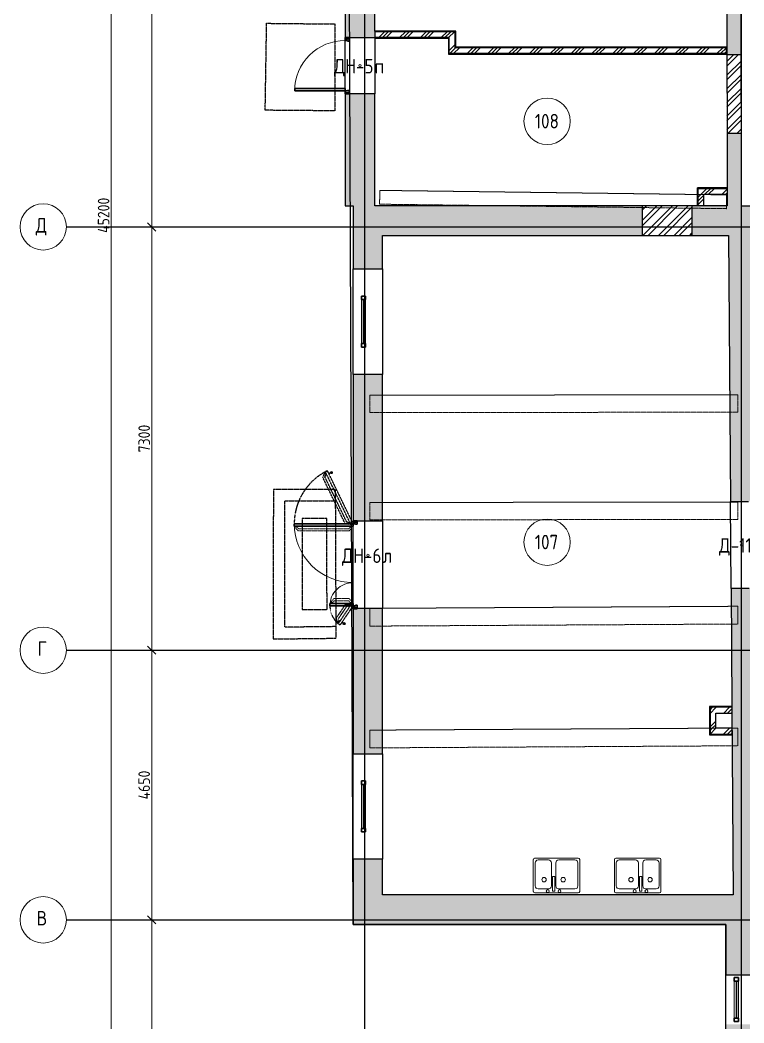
# Model space of a CAD drawing. Header units: millimetres. Extents: x -33838 to 476301, y -41806 to 120107.
# Drawn here: x -11886 to 602, y 6829 to 24124 of the extents above; entities that cross this region are included whole.
import ezdxf

# ---------------------------------------------------------------- set-up
doc = ezdxf.new("R2010")
doc.units = ezdxf.units.MM
for name, pattern in [('ADSK_Линия сетки', [25, 20, -2.5, 0, -2.5]), ('ADSK_Сверху', [4.5, 3, -1.5]), ('ADSK_Снесено', [4.5, 3, -1.5]), ('ADSK_Штриховая_ш2 п1', [3, 2, -1])]:
    doc.linetypes.add(name, pattern=pattern)
for name, color, linetype, lineweight, true_color in [('_ Окна', 5, 'Continuous', 30, 0x0000ff), ('Линии', 7, 'Continuous', 9, 0x00a600), ('Стены внутренние', 5, 'Continuous', 18, 0x0000ff), ('Стены наружные', 1, 'ADSK_Снесено', 18, 0xff0000), ('Стены штриховка', 5, 'Continuous', 18, 0x0000ff)]:
    doc.layers.add(name, color=color, linetype=linetype, lineweight=lineweight, true_color=true_color)
for name, color, linetype, lineweight in [('Двери', 251, 'Continuous', 18), ('Каркас', 7, 'Continuous', 18), ('Марки дверей', 7, 'Continuous', 20), ('Марки помещений', 7, 'Continuous', 20), ('Окна', 251, 'Continuous', 18), ('Оси', 7, 'Continuous', 9), ('Перекрытие', 7, 'Continuous', 18), ('Сантехника', 251, 'Continuous', 18)]:
    doc.layers.add(name, color=color, linetype=linetype, lineweight=lineweight)
doc.styles.add('GOST Common_1', font='GOST Common_0.ttf', dxfattribs={"width": 0.9, "height": 200})
doc.styles.add('GOST Common_2', font='GOST Common_0.ttf', dxfattribs={"width": 0.9, "height": 250})
doc.styles.add('ISOCPEUR', font='isocpeur.ttf', dxfattribs={"height": 250})
doc.dimstyles.new('ADSK_Основной_2_мм_Округление_до_1_мм', dxfattribs={"dimscale": 304.8, "dimtxt": 201.142999, "dimasz": 0.463911, "dimexe": 0.492126, "dimexo": 0.492126, "dimgap": 0.098425, "dimtad": 1, "dimdec": 0, "dimdsep": 46, "dimtxsty": 'GOST Common_1', "dimblk1": 'OBLIQUE', "dimblk2": 'OBLIQUE', "dimsah": 1, "dimcen": 0.09, "dimdle": 0.492126, "dimazin": 2, "dimtfac": 1, "dimtdec": 4, "dimtix": 1, "dimtmove": 0, "dimatfit": 3, "dimfxl": 1, "dimtvp": 1, "dimtolj": 1, "dimtzin": 0, "dimlwd": 20, "dimlwe": 20, "dimarcsym": 2})
pattern_1 = [(45, (0, 0), (-179.605, 179.605), []), (45, (63.5, 0), (0, 359.2102), []), (45, (-63.5, 0), (0, 359.2102), [])]

# ---------------------------------------------------------------- blocks, each defined once
blk = doc.blocks.new('ADSK_БалкаЖБ_Прямоугольная - 238_4х457мм-816425-01 План 1-го этажа маркировочный')
at = {"layer": 'Каркас', "color": 253, "linetype": 'ADSK_Сверху', "true_color": 0xaaaaaa}
for p, q in [((-2991, 119), (-2991, -119)), ((-2991, 119), (2991, 119)), ((2991, -119), (2991, 119)), ((-2991, -119), (2991, -119))]:
    blk.add_line(p, q, dxfattribs=at)
at = {"layer": 'Каркас', "color": 253, "linetype": 'ADSK_Сверху', "true_color": 0xb2b2b2}
for p, q in [((-2991, -119), (-2991, 119)), ((2991, 119), (-2991, 119)), ((2991, 119), (2991, -119)), ((-2991, -119), (2991, -119))]:
    blk.add_line(p, q, dxfattribs=at)
blk = doc.blocks.new('ADSK_БалкаЖБ_Прямоугольная - 300х281мм-835980-01 План 1-го этажа маркировочный')
at = {"layer": 'Каркас', "color": 253, "linetype": 'ADSK_Сверху', "true_color": 0xaaaaaa}
for p, q in [((-3175, 150), (-3175, -150)), ((-3175, 150), (3175, 150)), ((3175, -150), (3175, 150)), ((-3175, -150), (3175, -150))]:
    blk.add_line(p, q, dxfattribs=at)
at = {"layer": 'Каркас', "color": 253, "linetype": 'ADSK_Сверху', "true_color": 0xb2b2b2}
for p, q in [((-3175, -150), (-3175, 150)), ((3175, 150), (-3175, 150)), ((3175, 150), (3175, -150)), ((-3175, -150), (3175, -150))]:
    blk.add_line(p, q, dxfattribs=at)
blk = doc.blocks.new('ADSK_БалкаЖБ_Прямоугольная - 305_2х281мм-835981-01 План 1-го этажа маркировочный')
at = {"layer": 'Каркас', "color": 253, "linetype": 'ADSK_Сверху', "true_color": 0xaaaaaa}
for p, q in [((-3175, 153), (-3175, -153)), ((-3175, 153), (3175, 153)), ((3175, -153), (3175, 153)), ((-3175, -153), (3175, -153))]:
    blk.add_line(p, q, dxfattribs=at)
at = {"layer": 'Каркас', "color": 253, "linetype": 'ADSK_Сверху', "true_color": 0xb2b2b2}
for p, q in [((-3175, -153), (-3175, 153)), ((3175, 153), (-3175, 153)), ((3175, 153), (3175, -153)), ((-3175, -153), (3175, -153))]:
    blk.add_line(p, q, dxfattribs=at)
blk = doc.blocks.new('Витраж-тент со смещением вовне - 60мм 30 сдвиг-1466941-01 План 1-го этажа маркировочный')
at = {"layer": '_ Окна'}
for p, q in [((-379, 25), (-379, -45)), ((-379, 25), (-319, 25)), ((-379, -45), (-379, 25)), ((-319, 25), (-319, -45)), ((379, 25), (319, 25)), ((319, 25), (319, -45)), ((379, -45), (379, 25)), ((379, -45), (379, 25)), ((-319, -45), (-379, -45)), ((-319, -10), (319, -10)), ((319, -45), (379, -45))]:
    blk.add_line(p, q, dxfattribs=at)
at = {"layer": 'Окна'}
for p, q in [((319, 25), (-319, 25)), ((-319, -45), (319, -45))]:
    blk.add_line(p, q, dxfattribs=at)
blk = doc.blocks.new('Витраж-тент со смещением вовне - 60мм 30 сдвиг-1466942-01 План 1-го этажа маркировочный')
at = {"layer": '_ Окна'}
for p, q in [((-440, 25), (-440, -45)), ((-440, 25), (-380, 25)), ((-440, -45), (-440, 25)), ((-380, 25), (-380, -45)), ((440, 25), (380, 25)), ((380, 25), (380, -45)), ((440, -45), (440, 25)), ((440, -45), (440, 25)), ((-380, -45), (-440, -45)), ((-380, -10), (380, -10)), ((380, -45), (440, -45))]:
    blk.add_line(p, q, dxfattribs=at)
at = {"layer": 'Окна'}
for p, q in [((380, 25), (-380, 25)), ((-380, -45), (380, -45))]:
    blk.add_line(p, q, dxfattribs=at)
blk = doc.blocks.new('AC_Дверь_Однопольная - ДН-5п 970х2200h-1983120-01 План 1-го этажа маркировочный')
at = {"layer": 'Двери', "lineweight": 30}
for p, q in [((-435, 1125), (-395, 1125)), ((-435, 255), (-435, 1125)), ((-395, 1125), (-395, 255)), ((-485, 255), (-465, 255)), ((-485, 185), (-485, 255)), ((-465, 185), (-485, 185)), ((-465, 255), (-435, 255)), ((-465, 185), (-465, 255)), ((-465, 255), (-465, 185)), ((-425, 185), (-465, 185)), ((-395, 255), (-435, 255)), ((-435, 255), (-435, 215)), ((-435, 215), (-425, 215)), ((-425, 215), (-425, 185)), ((425, 215), (435, 215)), ((425, 185), (425, 215)), ((465, 185), (425, 185)), ((435, 255), (465, 255)), ((435, 215), (435, 255)), ((465, 255), (465, 185)), ((465, 255), (485, 255)), ((465, 185), (465, 255)), ((485, 185), (465, 185)), ((485, 255), (485, 185))]:
    blk.add_line(p, q, dxfattribs=at)
at = {"layer": 'Двери'}
blk.add_arc((-435, 255), 870, 0, 90, dxfattribs=at)
blk = doc.blocks.new('AC_Дверь_Двупольная - ДН-6л 1515х2200h-2039697-01 План 1-го этажа маркировочный')
at = {"layer": 'Двери', "linetype": 'ADSK_Сверху', "lineweight": 9}
for p, q in [((628, 1244), (585, 1202)), ((651, 1226), (621, 1196)), ((651, 1244), (628, 1244)), ((667, 1255), (651, 1255)), ((651, 1255), (651, 1217)), ((651, 1236), (651, 1244)), ((651, 1217), (667, 1217)), ((585, 323), (585, 1202)), ((621, 329), (621, 1196)), ((-668, 640), (-652, 640)), ((-652, 602), (-668, 602)), ((-652, 640), (-652, 602)), ((-652, 621), (-652, 629)), ((-652, 629), (-628, 629)), ((-652, 611), (-621, 581)), ((-628, 629), (-585, 587)), ((-621, 329), (-621, 581)), ((-585, 323), (-585, 587)), ((-652, 309), (-668, 309)), ((-668, 270), (-652, 270)), ((-652, 299), (-621, 329)), ((-652, 270), (-652, 309)), ((-652, 289), (-652, 281)), ((-652, 281), (-628, 281)), ((-628, 281), (-585, 323)), ((628, 281), (585, 323)), ((651, 299), (621, 329)), ((651, 281), (628, 281)), ((651, 270), (651, 309)), ((651, 309), (667, 309)), ((667, 270), (651, 270))]:
    blk.add_line(p, q, dxfattribs=at)
at = {"layer": 'Двери', "lineweight": 30}
for p, q in [((707, 1270), (667, 1270)), ((667, 1270), (667, 255)), ((707, 255), (707, 1270)), ((-708, 655), (-668, 655)), ((-708, 255), (-708, 655)), ((-668, 655), (-668, 255)), ((-758, 255), (-738, 255)), ((-758, 185), (-758, 255)), ((-738, 185), (-758, 185)), ((-738, 255), (-708, 255)), ((-738, 185), (-738, 255)), ((-738, 255), (-738, 185)), ((-698, 185), (-738, 185)), ((-668, 255), (-708, 255)), ((-708, 255), (-708, 215)), ((-708, 215), (-698, 215)), ((-698, 215), (-698, 185)), ((667, 255), (707, 255)), ((707, 215), (697, 215)), ((697, 215), (697, 185)), ((697, 185), (737, 185)), ((737, 255), (707, 255)), ((707, 255), (707, 215)), ((737, 185), (737, 255)), ((757, 255), (737, 255)), ((737, 255), (737, 185)), ((737, 185), (757, 185)), ((757, 185), (757, 255))]:
    blk.add_line(p, q, dxfattribs=at)
at = {"layer": 'Двери'}
for centre, radius, start, end in [((707, 255), 1015, 90, 180), ((-708, 255), 400, 360, 90)]:
    blk.add_arc(centre, radius, start, end, dxfattribs=at)
blk = doc.blocks.new('Раковина-Двойная-2D - 800 x 600 мм-1933146-01 План 1-го этажа маркировочный')
at = {"layer": 'Сантехника'}
for p, q in [((-118, 591), (-118, 41)), ((660, 616), (-93, 616)), ((-87, 534), (-87, 136)), ((244, 584), (-37, 584)), ((294, 136), (294, 534)), ((370, 534), (370, 136)), ((600, 584), (420, 584)), ((650, 136), (650, 534)), ((682, 41), (682, 591)), ((313, 301), (313, 46)), ((351, 301), (313, 301)), ((351, 46), (351, 301)), ((-93, 16), (656, 16)), ((-37, 86), (244, 86)), ((313, 46), (351, 46)), ((420, 86), (600, 86))]:
    blk.add_line(p, q, dxfattribs=at)
for centre, radius, start, end in [((-93, 591), 25.4, 90, 180), ((-37, 534), 50, 90, 180), ((244, 534), 50, 360, 90), ((420, 534), 50, 90, 180), ((600, 534), 50, 360, 90), ((656, 591), 25.4, 0.0203, 90.0203), ((167, 244), 38.1, 360, 180), ((167, 244), 38.1, 180, 360), ((496, 244), 38.1, 360, 180), ((496, 244), 38.1, 180, 360), ((-93, 41), 25.4, 180, 270), ((-37, 136), 50, 180, 270), ((230, 48), 25.4, 360, 180), ((230, 48), 25.4, 180, 360), ((244, 136), 50, 270, 0), ((420, 136), 50, 180, 270), ((432, 48), 25.4, 360, 180), ((432, 48), 25.4, 180, 360), ((600, 136), 50, 270, 0), ((656, 41), 25.4, 270, 0)]:
    blk.add_arc(centre, radius, start, end, dxfattribs=at)
blk = doc.blocks.new('Раковина-Двойная-2D - 800 x 600 мм-1933214-01 План 1-го этажа маркировочный')
at = {"layer": 'Сантехника'}
for p, q in [((-118, -591), (-118, -41)), ((-93, -16), (656, -16)), ((-87, -534), (-87, -136)), ((-37, -86), (244, -86)), ((294, -136), (294, -534)), ((313, -301), (313, -46)), ((313, -46), (351, -46)), ((351, -46), (351, -301)), ((370, -534), (370, -136)), ((420, -86), (600, -86)), ((650, -136), (650, -534)), ((682, -41), (682, -591)), ((351, -301), (313, -301)), ((660, -616), (-93, -616)), ((244, -584), (-37, -584)), ((600, -584), (420, -584))]:
    blk.add_line(p, q, dxfattribs=at)
for centre, radius, start, end in [((-93, -41), 25.4, 90, 180), ((-37, -136), 50, 90, 180), ((230, -48), 25.4, 0, 180), ((230, -48), 25.4, 180, 0), ((244, -136), 50, 360, 90), ((420, -136), 50, 90, 180), ((432, -48), 25.4, 0, 180), ((432, -48), 25.4, 180, 0), ((600, -136), 50, 0, 90), ((656, -41), 25.4, 0, 90), ((167, -244), 38.1, 0, 180), ((167, -244), 38.1, 180, 0), ((496, -244), 38.1, 0, 180), ((496, -244), 38.1, 180, 0), ((-93, -591), 25.4, 180, 270), ((-37, -534), 50, 180, 270), ((244, -534), 50, 270, 0), ((420, -534), 50, 180, 270), ((600, -534), 50, 270, 0), ((656, -591), 25.4, 269.9797, 359.9797)]:
    blk.add_arc(centre, radius, start, end, dxfattribs=at)
blk = doc.blocks.new('Ось сетки - Круг_Ø8 мм-6577-01 План 1-го этажа маркировочный')
at = {"layer": 'Оси', "lineweight": 20}
for start, end in [(360, 180), (180, 360)]:
    blk.add_arc((0, 0), 4, start, end, dxfattribs=at)
blk = doc.blocks.new('ADSK_Марка_Помещение_ОдноЗначение - Номер-247393-01 План 1-го этажа маркировочный')
at = {"layer": 'Марки помещений'}
blk.add_circle((0, 0), 4, dxfattribs=at)
blk = doc.blocks.new('ADSK_Марка_Дверь - Марка типа и комментарии-2020407-01 План 1-го этажа маркировочный')
at = {"layer": 'Марки дверей', "lineweight": 9}
blk.add_circle((0, 0), 0.2, dxfattribs=at)
blk = doc.blocks.new('_Oblique')
at = {"color": 0, "linetype": 'ByBlock', "lineweight": -2}
blk.add_line((-0.5, -0.5), (0.5, 0.5), dxfattribs=at)
blk = doc.blocks.new('DIMBLOCK14-01 План 1-го этажа маркировочный')
at = {"color": 0, "lineweight": 20, "transparency": 16777216}
for p, q in [((-9665, 36857), (-9765, 36857)), ((-9615, 37007), (-9615, 20407)), ((-9665, 20557), (-9765, 20557))]:
    blk.add_line(p, q, dxfattribs=at)
at = {"layer": 'Defpoints', "color": 0, "transparency": 16777216}
for p in [(-9515, 36857), (-9615, 20557), (-9515, 20557)]:
    blk.add_point(p, dxfattribs=at)
at = {"color": 0, "lineweight": 20, "transparency": 16777216, "xscale": 141.4, "yscale": 141.4, "zscale": 141.4}
for p, rotation in [((-9615, 36857), 90), ((-9615, 20557), 270)]:
    blk.add_blockref('_Oblique', p, dxfattribs=dict(at, rotation=rotation))
at = {"color": 0, "lineweight": 25, "transparency": 16777216, "insert": (-9745, 28707), "char_height": 200, "width": 711.84, "attachment_point": 5, "rotation": 90, "style": 'GOST Common_1'}
blk.add_mtext('\\A1;16300', dxfattribs=at)
blk = doc.blocks.new('DIMBLOCK15-01 План 1-го этажа маркировочный')
at = {"color": 0, "lineweight": 20, "transparency": 16777216}
for p, q in [((-9615, 20707), (-9615, 13107)), ((-9665, 20557), (-9765, 20557)), ((-9665, 13257), (-9765, 13257))]:
    blk.add_line(p, q, dxfattribs=at)
at = {"layer": 'Defpoints', "color": 0, "transparency": 16777216}
for p in [(-9515, 20557), (-9615, 13257), (-9515, 13257)]:
    blk.add_point(p, dxfattribs=at)
at = {"color": 0, "lineweight": 20, "transparency": 16777216, "xscale": 141.4, "yscale": 141.4, "zscale": 141.4}
for p, rotation in [((-9615, 20557), 90), ((-9615, 13257), 270)]:
    blk.add_blockref('_Oblique', p, dxfattribs=dict(at, rotation=rotation))
at = {"color": 0, "lineweight": 25, "transparency": 16777216, "insert": (-9745, 16907), "char_height": 200, "width": 605.47, "attachment_point": 5, "rotation": 90, "style": 'GOST Common_1'}
blk.add_mtext('\\A1;7300', dxfattribs=at)
blk = doc.blocks.new('DIMBLOCK16-01 План 1-го этажа маркировочный')
at = {"color": 0, "lineweight": 20, "transparency": 16777216}
for p, q in [((-9615, 13407), (-9615, 8457)), ((-9665, 13257), (-9765, 13257)), ((-9665, 8607), (-9765, 8607))]:
    blk.add_line(p, q, dxfattribs=at)
at = {"layer": 'Defpoints', "color": 0, "transparency": 16777216}
for p in [(-9515, 13257), (-9615, 8607), (-9515, 8607)]:
    blk.add_point(p, dxfattribs=at)
at = {"color": 0, "lineweight": 20, "transparency": 16777216, "xscale": 141.4, "yscale": 141.4, "zscale": 141.4}
for p, rotation in [((-9615, 13257), 90), ((-9615, 8607), 270)]:
    blk.add_blockref('_Oblique', p, dxfattribs=dict(at, rotation=rotation))
at = {"color": 0, "lineweight": 25, "transparency": 16777216, "insert": (-9745, 10932), "char_height": 200, "width": 625.93, "attachment_point": 5, "rotation": 90, "style": 'GOST Common_1'}
blk.add_mtext('\\A1;4650', dxfattribs=at)
blk = doc.blocks.new('DIMBLOCK17-01 План 1-го этажа маркировочный')
at = {"color": 0, "lineweight": 20, "transparency": 16777216}
for p, q in [((-9615, 8757), (-9615, 1957)), ((-9665, 8607), (-9765, 8607)), ((-9665, 2107), (-9765, 2107))]:
    blk.add_line(p, q, dxfattribs=at)
at = {"layer": 'Defpoints', "color": 0, "transparency": 16777216}
for p in [(-9515, 8607), (-9615, 2107), (-9515, 2107)]:
    blk.add_point(p, dxfattribs=at)
at = {"color": 0, "lineweight": 20, "transparency": 16777216, "xscale": 141.4, "yscale": 141.4, "zscale": 141.4}
for p, rotation in [((-9615, 8607), 90), ((-9615, 2107), 270)]:
    blk.add_blockref('_Oblique', p, dxfattribs=dict(at, rotation=rotation))
at = {"color": 0, "lineweight": 25, "transparency": 16777216, "insert": (-9745, 5357), "char_height": 200, "width": 605.47, "attachment_point": 5, "rotation": 90, "style": 'GOST Common_1'}
blk.add_mtext('\\A1;6500', dxfattribs=at)
blk = doc.blocks.new('DIMBLOCK20-01 План 1-го этажа маркировочный')
at = {"color": 0, "lineweight": 20, "transparency": 16777216}
for p, q in [((-10315, 43507), (-10315, -1993)), ((-10365, 43357), (-10465, 43357)), ((-10365, -1843), (-10465, -1843))]:
    blk.add_line(p, q, dxfattribs=at)
at = {"layer": 'Defpoints', "color": 0, "transparency": 16777216}
for p in [(-10215, 43357), (-10315, -1843), (-10215, -1843)]:
    blk.add_point(p, dxfattribs=at)
at = {"color": 0, "lineweight": 20, "transparency": 16777216, "xscale": 141.4, "yscale": 141.4, "zscale": 141.4}
for p, rotation in [((-10315, 43357), 90), ((-10315, -1843), 270)]:
    blk.add_blockref('_Oblique', p, dxfattribs=dict(at, rotation=rotation))
at = {"color": 0, "lineweight": 25, "transparency": 16777216, "insert": (-10445, 20757), "char_height": 200, "width": 777.3, "attachment_point": 5, "rotation": 90, "style": 'GOST Common_1'}
blk.add_mtext('\\A1;45200', dxfattribs=at)

msp = doc.modelspace()

# ---------------------------------------------------------------- hatches: boundary and pattern name
at = {"layer": 'Стены внутренние', "lineweight": 25, "true_color": 0x636466}
h = msp.add_hatch(color=251, dxfattribs=at)
h.paths.add_polyline_path([(559.91035, 20920.99148), (559.06079, 22167.83249), (309.06109, 22167.44789), (310.9786, 20920.99148), (559.06079, 20920.99148)])
h.paths.add_polyline_path([(306.96717, 23528.57795), (556.96688, 23528.96254), (554.51066, 25125.60246), (304.51096, 25125.21787), (306.93916, 23546.78828)])
h.paths.add_polyline_path([(302.20341, 26625.2161), (552.20312, 26625.60069), (539.89626, 34625.55936), (289.89656, 34625.17477), (301.47295, 27100.04704)])
h.paths.add_polyline_path([(288.15821, 35755.17343), (538.15791, 35755.55802), (536.57906, 36781.87326), (286.57877, 36781.87326), (287.99002, 35864.50194)])
h = msp.add_hatch(dxfattribs=at)
h.set_pattern_fill('FP_3', color=251, style=0, pattern_type=2)
h.set_pattern_definition(pattern_1)
h.paths.add_polyline_path([(-5641.3906, 23821.82177), (-4380.75123, 23821.82177), (-4380.75123, 23921.82177), (-5768.75123, 23921.82177), (-5768.75123, 23821.82177)])
h = msp.add_hatch(dxfattribs=at)
h.set_pattern_fill('FP_3', color=251, style=0, pattern_type=2)
h.set_pattern_definition(pattern_1)
h.paths.add_polyline_path([(-4480.75123, 23646.78828), (-4380.75123, 23646.78828), (-4380.75123, 23821.82177), (-4480.75123, 23821.82177), (-4480.75123, 23656.78828)])
h = msp.add_hatch(dxfattribs=at)
h.set_pattern_fill('FP_3', color=251, style=0, pattern_type=2)
h.set_pattern_definition(pattern_1)
h.paths.add_polyline_path([(-1182.45494, 23546.78828), (299.1548, 23546.78828), (299.1548, 23646.78828), (-4480.75123, 23646.78828), (-4480.75123, 23546.78828), (-2621.12733, 23546.78828)])
h = msp.add_hatch(dxfattribs=at)
h.set_pattern_fill('FP_2', color=251, style=0, pattern_type=2)
h.set_pattern_definition([(45, (0, 0), (-117.8655, 117.8655), []), (45, (78.58, 0), (-117.8655, 117.8655), [])])
h.paths.add_polyline_path([(309.06109, 22167.44789), (559.06079, 22167.83249), (556.96688, 23528.96254), (306.96717, 23528.57795), (308.82728, 22319.43528)])
h = msp.add_hatch(dxfattribs=at)
h.set_pattern_fill('FP_3', color=251, style=0, pattern_type=2)
h.set_pattern_definition(pattern_1)
h.paths.add_polyline_path([(-189.0214, 21120.99148), (310.67092, 21120.99148), (310.51709, 21220.99148), (-189.0214, 21220.99148)])
h = msp.add_hatch(dxfattribs=at)
h.set_pattern_fill('FP_3', color=251, style=0, pattern_type=2)
h.set_pattern_definition(pattern_1)
h.paths.add_polyline_path([(-89.0214, 20920.99148), (-89.0214, 21120.99148), (-189.0214, 21120.99148), (-189.0214, 20920.99148)])
h = msp.add_hatch(color=251, dxfattribs=at)
h.paths.add_polyline_path([(-295.8847, 20410.99148), (559.91035, 20410.99148), (559.06079, 20920.99148), (-295.8847, 20920.99148), (-295.8847, 20725.89803)])
h.paths.add_polyline_path([(-5317.44532, 20410.99148), (-1148.71175, 20410.99148), (-1148.71175, 20920.99148), (-5631.04208, 20920.99148), (-5631.04208, 20410.99148)])
h = msp.add_hatch(dxfattribs=at)
h.set_pattern_fill('FP_6', color=251, angle=45, style=0, pattern_type=2)
h.set_pattern_definition([(45, (0, 0), (-134.7038, 134.7038), []), (45, (89.8, -8e-14), (-134.7038, 134.7038), [])])
h.paths.add_polyline_path([(-1148.71175, 20410.99148), (-295.8847, 20410.99148), (-295.8847, 20920.99148), (-1148.71175, 20920.99148), (-1148.71175, 20725.89803)])
h = msp.add_hatch(color=251, dxfattribs=at)
h.paths.add_polyline_path([(3276.48073, 20410.99148), (3433.49902, 20410.99148), (3433.49902, 20920.99148), (3018.38741, 20920.99148), (3018.38741, 20410.99148)])
h.paths.add_polyline_path([(716.71519, 20410.99148), (1012.06589, 20410.99148), (1012.06589, 20920.99148), (559.91035, 20920.99148), (559.91035, 20410.99148)])
h = msp.add_hatch(color=251, dxfattribs=at)
h.paths.add_polyline_path([(795.63931, 9039.25245), (758.96419, 14323.56712), (378.97334, 14320.92984), (415.63016, 9039.25245), (771.12615, 9039.25245)])
h.paths.add_polyline_path([(368.56303, 15820.89372), (748.55388, 15823.53099), (716.71519, 20410.99148), (336.70604, 20410.99148)])
h = msp.add_hatch(dxfattribs=at)
h.set_pattern_fill('FP_3', color=251, style=0, pattern_type=2)
h.set_pattern_definition(pattern_1)
h.paths.add_polyline_path([(117.50889, 11909.86915), (117.50889, 12272.01608), (17.50889, 12272.01608), (17.50889, 11909.86915)])
h = msp.add_hatch(dxfattribs=at)
h.set_pattern_fill('FP_3', color=251, style=0, pattern_type=2)
h.set_pattern_definition(pattern_1)
h.paths.add_polyline_path([(378.97334, 12172.01608), (393.88761, 12172.01608), (393.19357, 12272.01608), (117.50889, 12272.01608), (117.50889, 12172.01608)])
h = msp.add_hatch(dxfattribs=at)
h.set_pattern_fill('FP_3', color=251, style=0, pattern_type=2)
h.set_pattern_definition(pattern_1)
h.paths.add_polyline_path([(378.97334, 11809.86915), (396.40104, 11809.86931), (395.707, 11909.86915), (17.50889, 11909.86915), (17.50889, 11809.86915)])
at = {"layer": 'Стены наружные', "linetype": 'Continuous', "lineweight": 25, "true_color": 0x636466}
h = msp.add_hatch(color=251, dxfattribs=at)
h.paths.add_polyline_path([(-5946.08435, 20920.99148), (-5768.75123, 20920.99148), (-5768.75123, 22851.82177), (-6278.75123, 22851.82177), (-6278.75123, 20920.99148), (-6141.04208, 20920.99148)])
h.paths.add_polyline_path([(-5932.60775, 23821.82177), (-5768.75123, 23821.82177), (-5768.75123, 26036.34717), (-6278.75123, 26036.34717), (-6278.75123, 23821.82177), (-6208.75123, 23821.82177)])
h.paths.add_polyline_path([(-6278.75123, 27806.34717), (-5768.75123, 27806.34717), (-5768.75123, 30076.53867), (-6278.75123, 30076.53867), (-6278.75123, 28693.5843)])
h.paths.add_polyline_path([(-5768.75123, 30846.53867), (-5768.75123, 31090.20241), (-6278.75123, 31090.20241), (-6278.75123, 30846.53867), (-5836.16665, 30846.53867)])
h.paths.add_polyline_path([(-5842.15901, 31860.20241), (-5768.75123, 31860.20241), (-5768.75123, 34123.02856), (-6278.75123, 34123.02856), (-6278.75123, 31860.20241)])
h.paths.add_polyline_path([(-5831.36517, 35893.02856), (-5768.75123, 35893.02856), (-5768.75123, 38211.17313), (-6278.75123, 38211.17313), (-6278.75123, 35893.02856)])
h.paths.add_polyline_path([(-5768.75123, 39981.17313), (-5768.75123, 43218.86858), (-6278.75123, 43218.86858), (-6278.75123, 39981.17313), (-5822.25715, 39981.17313)])
h = msp.add_hatch(color=251, dxfattribs=at)
h.paths.add_polyline_path([(-5801.70641, 9039.25245), (-5631.04208, 9039.25245), (-5631.04208, 9651.92519), (-6141.04208, 9651.92519), (-6141.04208, 9039.25245)])
h.paths.add_polyline_path([(-6141.04208, 11471.92519), (-5631.04208, 11471.92519), (-5631.04208, 13973.3027), (-6141.04208, 13973.3027)])
h.paths.add_polyline_path([(-6071.04208, 15488.3027), (-5631.04208, 15488.3027), (-5631.04208, 18013.87198), (-6141.04208, 18013.87198), (-6141.04208, 15488.3027)])
h.paths.add_polyline_path([(-5801.70641, 19833.87198), (-5631.04208, 19833.87198), (-5631.04208, 20920.99148), (-6141.04208, 20920.99148), (-6141.04208, 19833.87198)])
msp.add_hatch(color=251, dxfattribs=at).paths.add_polyline_path([(800.4987, 8529.25245), (800.4987, 9039.25245), (-6141.04208, 9039.25245), (-6141.04208, 8529.25245), (631.31561, 8529.25245)])
h = msp.add_hatch(color=251, dxfattribs=at)
h.paths.add_polyline_path([(800.4987, 272.0206), (800.4987, 1293.00787), (290.4987, 1293.00787), (290.4987, 272.0206), (642.35863, 272.0206)])
h.paths.add_polyline_path([(630.77917, 2143.00787), (800.4987, 2143.00787), (800.4987, 3145.88269), (290.4987, 3145.88269), (290.4987, 2143.00787)])
h.paths.add_polyline_path([(637.69022, 3995.88269), (800.4987, 3995.88269), (800.4987, 4997.9054), (290.4987, 4997.9054), (290.4987, 3995.88269), (630.77917, 3995.88269)])
h.paths.add_polyline_path([(290.4987, 5847.9054), (800.4987, 5847.9054), (800.4987, 6805.89434), (290.4987, 6805.89434)])
h.paths.add_polyline_path([(800.4987, 7655.89434), (800.4987, 8529.25245), (290.4987, 8529.25245), (290.4987, 7655.89434), (632.54368, 7655.89434)])

# ---------------------------------------------------------------- linework, layer by layer
at = {"linetype": 'ADSK_Линия сетки', "lineweight": 25}
for p, q in [((-5940.08965, -4984.78696), (-5940.08965, 44421.85247)), ((559.91035, -4984.78696), (559.91035, 44421.85247)), ((-11086.22475, 20556.78828), (57141.71826, 20556.78828)), ((-11086.22475, 13256.78828), (57141.71826, 13256.78828)), ((-11086.22475, 8606.78828), (57141.71826, 8606.78828))]:
    msp.add_line(p, q, dxfattribs=at)
at = {"color": 251, "lineweight": 25, "true_color": 0x636466}
for points in [[(46033.2121, 20934.05859), (46033.2121, 43759.20652), (56032.61764, 43759.20652), (56213.94922, 8532.30207), (49933.40071, 8532.30207), (49933.40071, 150.23165), (42036.9317, 150.23165), (42036.9317, 2106.78828), (31235.97355, 2186.47811), (31336.39547, 2185.73719), (31336.39547, -2732.56685), (18972.64368, -2732.56685), (18972.64368, 2186.47811), (8272.99741, 2186.47811), (8272.99741, 272.0206), (290.4987, 306.78828), (290.4987, 8529.25245)], [(290.4987, 8529.25245), (-6141.04208, 8529.25245), (-6278.75123, 43728.86858), (3943.49902, 43728.86858), (3943.49902, 20918.63165), (3330.09482, 20918.63165), (3381.63326, 13081.21845)]]:
    msp.add_lwpolyline(points, dxfattribs=at)
at = {"layer": 'Линии', "color": 251, "linetype": 'ADSK_Штриховая_ш2 п1', "lineweight": 25, "true_color": 0x636466}
for p, q in [((-6643.81936, 16294.21064), (-6663.69957, 16237.04022)), ((-6622.48641, 16304.53515), (-6643.81936, 16294.21064)), ((-6614.32856, 16287.67906), (-6628.30974, 16247.47276)), ((-6612.68036, 16321.00159), (-6627.08234, 16314.03146)), ((-6627.08234, 16314.03146), (-6610.31046, 16279.37668)), ((-6619.21486, 16334.50346), (-6583.20989, 16351.92879)), ((-6177.04704, 15420.87737), (-6619.21486, 16334.50346)), ((-6610.31046, 16279.37668), (-6595.90847, 16286.34681)), ((-6141.04208, 15438.3027), (-6583.20989, 16351.92879)), ((-6517.26331, 16318.96503), (-6557.7689, 16299.36153)), ((-6281.08283, 15446.46111), (-6663.69957, 16237.04022)), ((-6250.94361, 15467.74268), (-6628.30974, 16247.47276)), ((-6223.91241, 15426.5809), (-6281.08283, 15446.46111)), ((-6210.73731, 15453.7615), (-6250.94361, 15467.74268)), ((-6202.57946, 15436.90541), (-6223.91241, 15426.5809)), ((-6214.75541, 15462.06388), (-6200.35343, 15469.03402)), ((-6197.98353, 15427.4091), (-6214.75541, 15462.06388)), ((-6183.58154, 15434.37923), (-6197.98353, 15427.4091)), ((-6177.04704, 15420.87737), (-6141.04208, 15438.3027)), ((-6141.04208, 15438.3027), (-6141.04208, 15488.3027)), ((-6280.78334, 14035.56452), (-6428.68258, 13817.72811)), ((-6174.13534, 14045.77125), (-6398.82086, 13714.8386)), ((-6254.05358, 14010.13231), (-6395.18259, 13802.26756)), ((-6141.04208, 14023.3027), (-6365.72759, 13692.37005)), ((-6221.33219, 14046.93297), (-6280.78334, 14035.56452)), ((-6212.24331, 14018.1274), (-6254.05358, 14010.13231)), ((-6201.72443, 14033.62035), (-6221.33219, 14046.93297)), ((-6195.79835, 14042.3487), (-6217.42433, 14010.49643)), ((-6217.42433, 14010.49643), (-6204.18703, 14001.50901)), ((-6182.56105, 14033.36128), (-6195.79835, 14042.3487)), ((-6141.04208, 14023.3027), (-6174.13534, 14045.77125)), ((-6141.04208, 13973.3027), (-6141.04208, 14023.3027)), ((-6417.31413, 13758.27696), (-6428.68258, 13817.72811)), ((-6397.70637, 13744.96435), (-6417.31413, 13758.27696)), ((-6403.63246, 13736.236), (-6382.00647, 13768.08827)), ((-6390.39515, 13727.24858), (-6403.63246, 13736.236)), ((-6365.72759, 13692.37005), (-6398.82086, 13714.8386)), ((-6387.18749, 13760.4573), (-6395.18259, 13802.26756)), ((-6382.00647, 13768.08827), (-6368.76917, 13759.10084)), ((-6295.69358, 13715.4091), (-6332.92351, 13740.68622))]:
    msp.add_line(p, q, dxfattribs=at)
for centre in [(-6517.26331, 16318.96503), (-6295.69358, 13715.4091)]:
    msp.add_circle(centre, 17, dxfattribs=at)
for centre, radius, start, end in [((-6141.04208, 15438.3027), 1015, 115.8255993, 180.088891999), ((-6141.04208, 14023.3027), 400, 179.8255993, 235.8255993)]:
    msp.add_arc(centre, radius, start, end, dxfattribs=at)
at = {"layer": 'Перекрытие', "color": 251, "linetype": 'ADSK_Сверху', "lineweight": 25, "true_color": 0x636466}
for p, q in [((-7656.9209, 22568.55614), (-7632.61489, 24068.43475)), ((-7632.61489, 24068.43475), (-6456.09681, 24056.39654)), ((-6456.09681, 24056.39654), (-6455.18467, 22558.44648)), ((-6455.18467, 22558.44648), (-7656.9209, 22568.55614)), ((-7516.22721, 16030.76252), (-7519.7424, 13450.97679)), ((-6448.7066, 16030.30034), (-7516.22721, 16030.76252)), ((-6448.7066, 16030.30034), (-6437.75592, 13463.56874)), ((-7319.4665, 13653.3211), (-7316.49966, 15830.67603)), ((-7316.49966, 15830.67603), (-6447.85332, 15830.29995)), ((-7016.90834, 15530.54629), (-7019.05266, 13956.83758)), ((-6596.57504, 15530.36431), (-7016.90834, 15530.54629)), ((-6589.88307, 13961.83217), (-6596.57504, 15530.36431)), ((-7019.05266, 13956.83758), (-6589.88307, 13961.83217)), ((-6438.60922, 13663.57235), (-7319.4665, 13653.3211)), ((-7519.7424, 13450.97679), (-6437.75592, 13463.56874))]:
    msp.add_line(p, q, dxfattribs=at)
at = {"layer": 'Стены внутренние', "color": 251, "lineweight": 25, "true_color": 0x636466}
for p, q in [((304.51096, 25125.21787), (310.49863, 21232.99148)), ((560.97889, 20920.99148), (554.51066, 25125.60246)), ((-4368.75123, 23933.82177), (-5768.75123, 23933.82177)), ((-5768.75123, 23931.82177), (-5768.75123, 23809.82177)), ((-4368.75123, 23658.78828), (-4368.75123, 23933.82177)), ((-5768.75123, 23809.82177), (-4492.75123, 23809.82177)), ((-4492.75123, 23809.82177), (-4492.75123, 23534.78828)), ((-4492.75123, 23534.78828), (299.1548, 23534.78828)), ((299.1548, 23658.78828), (-4368.75123, 23658.78828)), ((299.1548, 23534.78828), (299.1548, 23658.78828)), ((306.96717, 23528.57795), (556.96688, 23528.96254)), ((559.06079, 22167.83249), (309.06109, 22167.44789)), ((310.49863, 21232.99148), (-201.0214, 21232.99148)), ((-201.0214, 21232.99148), (-201.0214, 20920.99148)), ((-89.0214, 21120.99148), (310.67092, 21120.99148)), ((-89.0214, 20920.99148), (-89.0214, 21120.99148)), ((310.5017, 21230.99148), (310.9786, 20920.99148)), ((-201.0214, 20920.99148), (-5631.04208, 20920.99148)), ((-1148.71175, 20410.99148), (-1148.71175, 20920.99148)), ((-295.8847, 20920.99148), (-295.8847, 20410.99148)), ((310.9786, 20920.99148), (-199.0214, 20920.99148)), ((559.91035, 20920.99148), (1012.06589, 20920.99148)), ((-5631.04208, 20410.99148), (336.70604, 20410.99148)), ((336.70604, 20410.99148), (368.56303, 15820.89372)), ((368.56303, 15820.89372), (678.55557, 15823.04518)), ((378.97334, 14320.92984), (368.56303, 15820.89372)), ((688.96588, 14323.08131), (378.97334, 14320.92984)), ((378.97334, 14320.92984), (393.11029, 12284.01608)), ((5.50889, 12284.01608), (5.50889, 11797.86915)), ((393.11029, 12284.01608), (5.50889, 12284.01608)), ((393.12417, 12282.01608), (415.63016, 9039.25245)), ((117.50889, 11909.86915), (117.50889, 12172.01608)), ((117.50889, 12172.01608), (393.88761, 12172.01608)), ((5.50889, 11797.86915), (396.48427, 11797.86915)), ((395.71146, 11909.86915), (117.50889, 11909.86915)), ((396.48427, 11797.86915), (395.71146, 11909.86915))]:
    msp.add_line(p, q, dxfattribs=at)
at = {"layer": 'Стены наружные', "color": 251, "linetype": 'Continuous', "lineweight": 25, "true_color": 0x636466}
for p, q in [((-6278.75123, 26036.34717), (-6278.75123, 23821.82177)), ((-5768.75123, 23933.82177), (-5768.75123, 26036.34717)), ((-6278.75123, 22941.82177), (-6278.75123, 23771.82177)), ((-6208.75123, 23821.82177), (-5768.75123, 23821.82177)), ((-5768.75123, 23809.82177), (-5768.75123, 22851.82177)), ((-6278.75123, 22851.82177), (-6278.75123, 20920.99148)), ((-5768.75123, 22851.82177), (-6208.75123, 22851.82177)), ((-5768.75123, 20920.99148), (-5768.75123, 22851.82177)), ((-6278.75123, 20920.99148), (-6141.04208, 20920.99148)), ((-6141.04208, 20920.99148), (-6141.04208, 19833.87198)), ((-5631.04208, 20920.99148), (-5768.75123, 20920.99148)), ((-5631.04208, 19833.87198), (-5631.04208, 20410.99148)), ((-6141.04208, 19833.87198), (-5631.04208, 19833.87198)), ((-6141.04208, 18013.87198), (-6141.04208, 19833.87198)), ((-5631.04208, 19833.87198), (-5631.04208, 18013.87198)), ((-6141.04208, 18013.87198), (-6141.04208, 15488.3027)), ((-5631.04208, 18013.87198), (-6141.04208, 18013.87198)), ((-5631.04208, 15488.3027), (-5631.04208, 18013.87198)), ((-6141.04208, 14063.3027), (-6141.04208, 15398.3027)), ((-6071.04208, 15488.3027), (-5631.04208, 15488.3027)), ((-5631.04208, 15488.3027), (-5631.04208, 13973.3027)), ((-6141.04208, 13973.3027), (-6141.04208, 11471.92519)), ((-5631.04208, 13973.3027), (-6071.04208, 13973.3027)), ((-5631.04208, 11471.92519), (-5631.04208, 13973.3027)), ((-6141.04208, 11471.92519), (-5631.04208, 11471.92519)), ((-6141.04208, 9651.92519), (-6141.04208, 11471.92519)), ((-5631.04208, 11471.92519), (-5631.04208, 9651.92519)), ((-6141.04208, 9651.92519), (-6141.04208, 8529.25245)), ((-5631.04208, 9651.92519), (-6141.04208, 9651.92519)), ((-5631.04208, 9039.25245), (-5631.04208, 9651.92519)), ((415.63016, 9039.25245), (-5631.04208, 9039.25245)), ((-6141.04208, 8529.25245), (290.4987, 8529.25245)), ((290.4987, 8529.25245), (290.4987, 7655.89434)), ((290.4987, 7655.89434), (800.4987, 7655.89434)), ((290.4987, 6805.89434), (290.4987, 7655.89434))]:
    msp.add_line(p, q, dxfattribs=at)
at = {"layer": 'Стены штриховка', "color": 251, "lineweight": 25, "true_color": 0x636466}
for p, q in [((-5768.75123, 23933.82177), (-5768.75123, 23931.82177)), ((-4368.75123, 23931.82177), (-5768.75123, 23931.82177)), ((-4380.75123, 23921.82177), (-5768.75123, 23921.82177)), ((-4380.75123, 23646.78828), (-4380.75123, 23921.82177)), ((-4370.75123, 23656.78828), (-4370.75123, 23933.82177)), ((-4370.75123, 23921.82177), (-4368.75123, 23921.82177)), ((-4480.75123, 23821.82177), (-5768.75123, 23821.82177)), ((-4490.75123, 23811.82177), (-5768.75123, 23811.82177)), ((-4490.75123, 23534.78828), (-4490.75123, 23811.82177)), ((-4480.75123, 23546.78828), (-4480.75123, 23821.82177)), ((-4490.75123, 23546.78828), (-4492.75123, 23546.78828)), ((299.1548, 23536.78828), (-4492.75123, 23536.78828)), ((299.1548, 23546.78828), (-4480.75123, 23546.78828)), ((299.1548, 23646.78828), (-4380.75123, 23646.78828)), ((299.1548, 23656.78828), (-4370.75123, 23656.78828)), ((-201.0214, 21230.99148), (310.5017, 21230.99148)), ((-201.0214, 21220.99148), (-199.0214, 21220.99148)), ((-199.0214, 20920.99148), (-199.0214, 21232.99148)), ((-189.0214, 21220.99148), (310.51709, 21220.99148)), ((-189.0214, 20920.99148), (-189.0214, 21220.99148)), ((310.5017, 21230.99148), (310.49863, 21232.99148)), ((-201.0214, 20920.99148), (-199.0214, 20920.99148)), ((393.12417, 12282.01608), (5.50889, 12282.01608)), ((7.50889, 12284.01608), (7.50889, 11797.86915)), ((17.50889, 12282.01608), (17.50889, 12284.01608)), ((393.12417, 12282.01608), (393.11029, 12284.01608)), ((17.50889, 12272.01608), (17.50889, 11809.86915)), ((393.19357, 12272.01608), (17.50889, 12272.01608)), ((7.50889, 11809.86915), (5.50889, 11809.86915)), ((5.50889, 11799.86915), (396.47047, 11799.86915)), ((17.50889, 11809.86915), (396.40147, 11809.86915))]:
    msp.add_line(p, q, dxfattribs=at)

# ---------------------------------------------------------------- block references
at = {"lineweight": 25, "xscale": 99.99999999999993, "yscale": 99.99999999999993, "zscale": 99.99999999999993, "rotation": 269.9999999999994}
for p in [(-11486.22475, 20556.78828), (-11486.22475, 13256.78828), (-11486.22475, 8606.78828)]:
    msp.add_blockref('Ось сетки - Круг_Ø8 мм-6577-01 План 1-го этажа маркировочный', p, dxfattribs=at)
at = {"layer": '_ Окна', "color": 251, "lineweight": 25, "true_color": 0x636466, "rotation": 89.99999999999993}
for name, p in [('Витраж-тент со смещением вовне - 60мм 30 сдвиг-1466942-01 План 1-го этажа маркировочный', (-5971.04208, 18923.87198)), ('Витраж-тент со смещением вовне - 60мм 30 сдвиг-1466942-01 План 1-го этажа маркировочный', (-5971.04208, 10561.92519)), ('Витраж-тент со смещением вовне - 60мм 30 сдвиг-1466941-01 План 1-го этажа маркировочный', (460.4987, 7230.89434))]:
    msp.add_blockref(name, p, dxfattribs=at)
at = {"layer": 'Двери', "color": 251, "lineweight": 25, "true_color": 0x636466, "rotation": 89.99999999999991}
msp.add_blockref('AC_Дверь_Однопольная - ДН-5п 970х2200h-1983120-01 План 1-го этажа маркировочный', (-6023.75123, 23336.82177), dxfattribs=at)
at = {"layer": 'Двери', "color": 251, "linetype": 'ADSK_Сверху', "lineweight": 25, "true_color": 0x636466, "rotation": 89.99999999999991}
msp.add_blockref('AC_Дверь_Двупольная - ДН-6л 1515х2200h-2039697-01 План 1-го этажа маркировочный', (-5886.04208, 14730.8027), dxfattribs=at)
at = {"layer": 'Каркас', "color": 251, "linetype": 'ADSK_Сверху', "lineweight": 25, "true_color": 0x636466}
for name, p, rotation in [('ADSK_БалкаЖБ_Прямоугольная - 238_4х457мм-816425-01 План 1-го этажа маркировочный', (-2691.23374, 21029.1604), 359.258691170536), ('ADSK_БалкаЖБ_Прямоугольная - 300х281мм-835980-01 План 1-го этажа маркировочный', (-2677.45386, 17508.07159), 0.08156364355657254), ('ADSK_БалкаЖБ_Прямоугольная - 300х281мм-835980-01 План 1-го этажа маркировочный', (-2677.45386, 15658.06972), 0.08156364355657254), ('ADSK_БалкаЖБ_Прямоугольная - 305_2х281мм-835981-01 План 1-го этажа маркировочный', (-2677.45386, 13843.37928), 0.3271430497154948), ('ADSK_БалкаЖБ_Прямоугольная - 305_2х281мм-835981-01 План 1-го этажа маркировочный', (-2677.45386, 11743.37928), 0.3271430497154948)]:
    msp.add_blockref(name, p, dxfattribs=dict(at, rotation=rotation))
at = {"layer": 'Марки дверей', "color": 251, "lineweight": 25, "true_color": 0x636466, "xscale": 99.99999999999993, "yscale": 99.99999999999993, "zscale": 99.99999999999993}
for p in [(-6023.75123, 23336.82177), (563.76361, 15072.23042), (-5886.04208, 14894.42155)]:
    msp.add_blockref('ADSK_Марка_Дверь - Марка типа и комментарии-2020407-01 План 1-го этажа маркировочный', p, dxfattribs=at)
at = {"layer": 'Марки помещений', "color": 251, "lineweight": 25, "true_color": 0x636466, "xscale": 99.99999999999993, "yscale": 99.99999999999993, "zscale": 99.99999999999993}
for p in [(-2794.00905, 22377.85431), (-2794.00905, 15119.45605)]:
    msp.add_blockref('ADSK_Марка_Помещение_ОдноЗначение - Номер-247393-01 План 1-го этажа маркировочный', p, dxfattribs=at)
at = {"layer": 'Сантехника', "color": 251, "lineweight": 25, "true_color": 0x636466, "rotation": 180}
msp.add_blockref('Раковина-Двойная-2D - 800 x 600 мм-1933214-01 План 1-го этажа маркировочный', (-2350.01275, 9055.25245), dxfattribs=at)
at = {"layer": 'Сантехника', "color": 251, "lineweight": 25, "true_color": 0x636466}
msp.add_blockref('Раковина-Двойная-2D - 800 x 600 мм-1933146-01 План 1-го этажа маркировочный', (-1513.39215, 9055.25245), dxfattribs=at)

# ---------------------------------------------------------------- texts
at = {"lineweight": 25, "char_height": 250, "attachment_point": 1, "style": 'ISOCPEUR'}
for s, insert, width in [('\\fGOST Common|b0|i0|c204|p34|;\\W.9;Д', (-11614.39764, 20709.3752), 346.329), ('\\fGOST Common|b0|i0|c204|p34|;\\W.9;Г', (-11584.69764, 13409.3752), 274.177125), ('\\fGOST Common|b0|i0|c204|p34|;\\W.9;В', (-11599.54764, 8759.3752), 310.2530625)]:
    msp.add_mtext(s, dxfattribs=dict(at, insert=insert, width=width))
at = {"layer": 'Марки дверей', "color": 251, "lineweight": 25, "true_color": 0x636466, "char_height": 250, "attachment_point": 1, "style": 'GOST Common_2'}
for s, insert, width in [('ДН', (-6472.58051, 23453.83486), 461.772), ('-5', (-6091.58051, 23453.83486), 389.620125), ('\\fGOST Common|b0|i0|c204|p34|;\\W.9;п', (-5770.11176, 23453.83486), 194.8100625), ('\\fGOST Common|b0|i0|c204|p34|;\\W.9;Д', (171.63434, 15189.24351), 245.316375), ('-11', (374.04059, 15189.24351), 468.9871875), ('ДН', (-6334.87135, 15011.43464), 461.772), ('-6', (-5953.87135, 15011.43464), 389.620125), ('\\fGOST Common|b0|i0|c204|p34|;\\W.9;л', (-5632.4026, 15011.43464), 194.8100625)]:
    msp.add_mtext(s, dxfattribs=dict(at, insert=insert, width=width))
at = {"layer": 'Марки помещений', "color": 251, "lineweight": 25, "true_color": 0x636466, "char_height": 250, "width": 526.7086875, "attachment_point": 1, "style": 'GOST Common_2'}
for s, insert in [('108', (-3006.41631, 22505.57938)), ('107', (-3006.41631, 15247.18112))]:
    msp.add_mtext(s, dxfattribs=dict(at, insert=insert))

# ---------------------------------------------------------------- dimensions: what is measured, and where the dimension line sits
at = {"lineweight": 25}
for base, p1, p2, override, picture, middle in [((-10315.20942, -1843.21172), (-10215.22453, 43356.78828), (-10215.22453, -1843.21172), {"dimpost": '<>', "dimfxl": 45200}, 'DIMBLOCK20-01 План 1-го этажа маркировочный', (-10445.20942, 20756.78828)), ((-9615.20942, 20556.78828), (-9515.22453, 36856.78828), (-9515.22453, 20556.78828), {"dimpost": '<>', "dimfxl": 16300}, 'DIMBLOCK14-01 План 1-го этажа маркировочный', (-9745.20942, 28706.78828)), ((-9615.20942, 13256.78828), (-9515.22453, 20556.78828), (-9515.22453, 13256.78828), {"dimpost": '<>', "dimfxl": 7300}, 'DIMBLOCK15-01 План 1-го этажа маркировочный', (-9745.20942, 16906.78828)), ((-9615.20942, 8606.78828), (-9515.22453, 13256.78828), (-9515.22453, 8606.78828), {"dimpost": '<>', "dimfxl": 4650}, 'DIMBLOCK16-01 План 1-го этажа маркировочный', (-9745.20942, 10931.78828)), ((-9615.20942, 2106.78828), (-9515.22453, 8606.78828), (-9515.22453, 2106.78828), {"dimpost": '<>', "dimfxl": 6500}, 'DIMBLOCK17-01 План 1-го этажа маркировочный', (-9745.20942, 5356.78828))]:
    dim = msp.add_linear_dim(base=base, p1=p1, p2=p2, angle=90, dimstyle='ADSK_Основной_2_мм_Округление_до_1_мм', override=override, dxfattribs=at)
    dim.commit()
    dim.dimension.update_dxf_attribs({"geometry": picture, "text_midpoint": middle})

doc.saveas('drawing.dxf')
